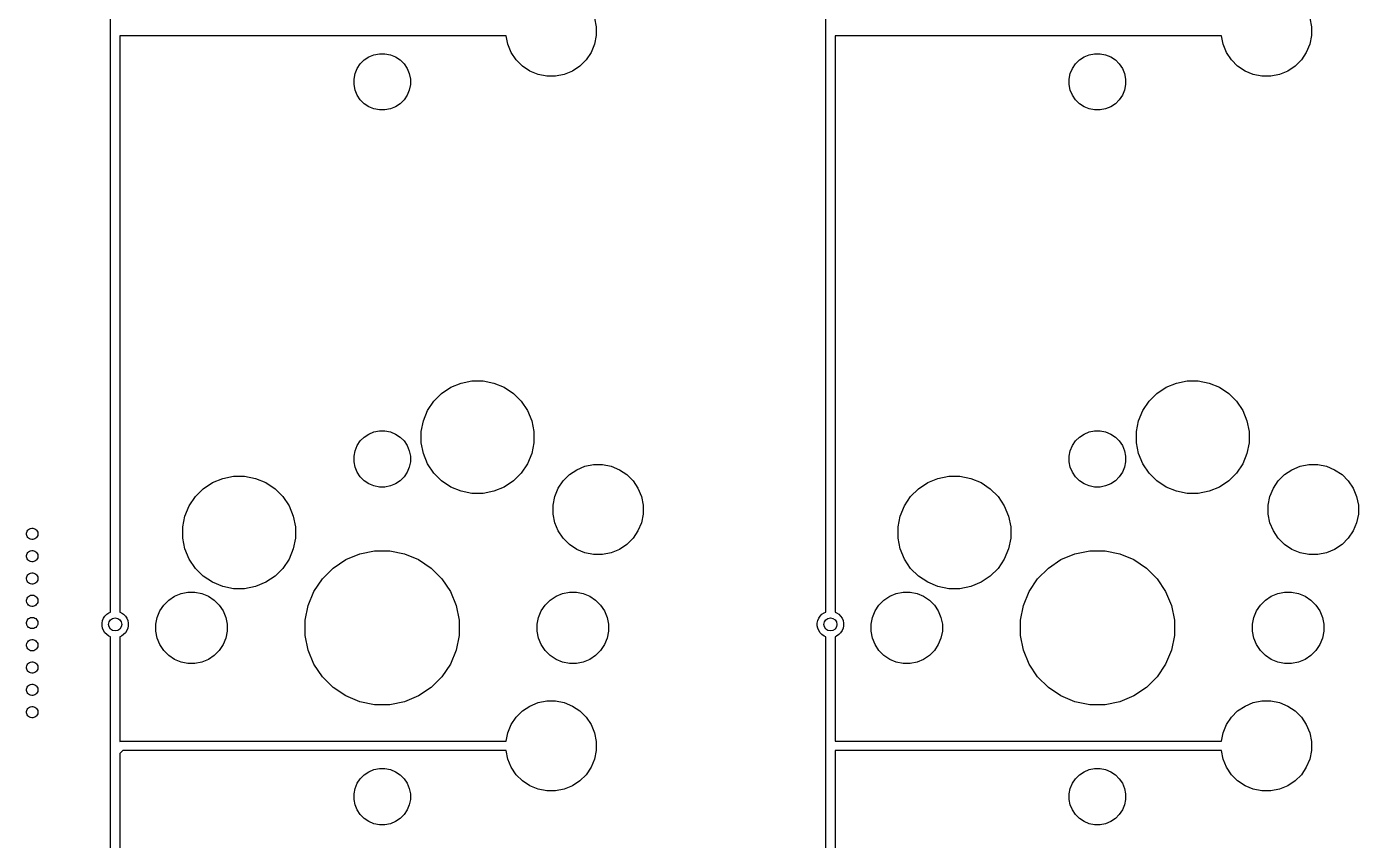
# Model space of a CAD drawing. Extents: x 70 to 347, y -163 to -55.
# Drawn here: x 208.78 to 244.25, y -134.01 to -112.32 of the extents above; entities that cross this region are included whole.
import ezdxf

# ---------------------------------------------------------------- set-up
doc = ezdxf.new("R2010")
doc.units = 0
doc.layers.add('BLACK', color=7, linetype='CONTINUOUS')

msp = doc.modelspace()

# ---------------------------------------------------------------- linework, layer by layer
at = {"layer": 'BLACK', "linetype": 'CONTINUOUS'}
for p, q in [((230.06, -112.465), (230.06, -109.534)), ((211.01, -112.465), (211.01, -109.788)), ((223.9, -112.096), (223.947, -112.328)), ((223.947, -112.328), (223.947, -112.564)), ((242.95, -112.096), (242.997, -112.328)), ((242.997, -112.328), (242.997, -112.564)), ((211.009, -112.471), (211.01, -112.465)), ((211.01, -112.477), (211.009, -112.471)), ((211.01, -127.93), (211.01, -112.477)), ((211.01, -112.477), (211.01, -112.477)), ((211.01, -112.477), (211.01, -112.477)), ((221.548, -112.571), (211.26, -112.571)), ((211.26, -112.571), (211.26, -127.93)), ((221.593, -112.796), (221.548, -112.571)), ((223.947, -112.564), (223.9, -112.796)), ((230.059, -112.471), (230.06, -112.465)), ((230.06, -112.477), (230.059, -112.471)), ((230.06, -112.465), (230.06, -112.465)), ((230.06, -112.465), (230.06, -112.465)), ((230.06, -127.93), (230.06, -112.477)), ((240.598, -112.571), (230.31, -112.571)), ((230.31, -112.571), (230.31, -127.93)), ((240.643, -112.796), (240.598, -112.571)), ((242.997, -112.564), (242.95, -112.796)), ((217.768, -113.214), (217.891, -113.132)), ((217.891, -113.132), (218.028, -113.075)), ((218.028, -113.075), (218.173, -113.046)), ((218.173, -113.046), (218.32, -113.046)), ((218.32, -113.046), (218.465, -113.075)), ((218.465, -113.075), (218.602, -113.132)), ((218.602, -113.132), (218.725, -113.214)), ((221.683, -113.015), (221.593, -112.796)), ((221.814, -113.211), (221.683, -113.015)), ((223.81, -113.015), (223.679, -113.211)), ((223.9, -112.796), (223.81, -113.015)), ((236.818, -113.214), (236.941, -113.132)), ((236.941, -113.132), (237.078, -113.075)), ((237.078, -113.075), (237.223, -113.046)), ((237.223, -113.046), (237.37, -113.046)), ((237.37, -113.046), (237.515, -113.075)), ((237.515, -113.075), (237.652, -113.132)), ((237.652, -113.132), (237.775, -113.214)), ((240.733, -113.015), (240.643, -112.796)), ((240.864, -113.211), (240.733, -113.015)), ((242.86, -113.015), (242.729, -113.211)), ((242.95, -112.796), (242.86, -113.015)), ((217.525, -113.577), (217.582, -113.441)), ((217.582, -113.441), (217.664, -113.318)), ((217.664, -113.318), (217.768, -113.214)), ((218.725, -113.214), (218.829, -113.318)), ((218.829, -113.318), (218.911, -113.441)), ((218.911, -113.441), (218.968, -113.577)), ((221.982, -113.378), (221.814, -113.211)), ((222.178, -113.51), (221.982, -113.378)), ((223.512, -113.378), (223.315, -113.51)), ((223.679, -113.211), (223.512, -113.378)), ((236.575, -113.577), (236.632, -113.441)), ((236.632, -113.441), (236.714, -113.318)), ((236.714, -113.318), (236.818, -113.214)), ((237.775, -113.214), (237.879, -113.318)), ((237.879, -113.318), (237.961, -113.441)), ((237.961, -113.441), (238.018, -113.577)), ((241.032, -113.378), (240.864, -113.211)), ((241.228, -113.51), (241.032, -113.378)), ((242.562, -113.378), (242.365, -113.51)), ((242.729, -113.211), (242.562, -113.378)), ((217.497, -113.722), (217.525, -113.577)), ((217.497, -113.87), (217.497, -113.722)), ((218.968, -113.577), (218.997, -113.722)), ((218.997, -113.722), (218.997, -113.87)), ((222.397, -113.6), (222.178, -113.51)), ((222.628, -113.646), (222.397, -113.6)), ((222.865, -113.646), (222.628, -113.646)), ((223.097, -113.6), (222.865, -113.646)), ((223.315, -113.51), (223.097, -113.6)), ((236.547, -113.722), (236.575, -113.577)), ((236.547, -113.87), (236.547, -113.722)), ((238.018, -113.577), (238.047, -113.722)), ((238.047, -113.722), (238.047, -113.87)), ((241.447, -113.6), (241.228, -113.51)), ((241.678, -113.646), (241.447, -113.6)), ((241.915, -113.646), (241.678, -113.646)), ((242.147, -113.6), (241.915, -113.646)), ((242.365, -113.51), (242.147, -113.6)), ((217.525, -114.015), (217.497, -113.87)), ((217.582, -114.151), (217.525, -114.015)), ((217.664, -114.274), (217.582, -114.151)), ((218.911, -114.151), (218.829, -114.274)), ((218.968, -114.015), (218.911, -114.151)), ((218.997, -113.87), (218.968, -114.015)), ((236.575, -114.015), (236.547, -113.87)), ((236.632, -114.151), (236.575, -114.015)), ((236.714, -114.274), (236.632, -114.151)), ((237.961, -114.151), (237.879, -114.274)), ((238.018, -114.015), (237.961, -114.151)), ((238.047, -113.87), (238.018, -114.015)), ((217.768, -114.379), (217.664, -114.274)), ((217.891, -114.461), (217.768, -114.379)), ((218.028, -114.517), (217.891, -114.461)), ((218.173, -114.546), (218.028, -114.517)), ((218.32, -114.546), (218.173, -114.546)), ((218.465, -114.517), (218.32, -114.546)), ((218.602, -114.461), (218.465, -114.517)), ((218.725, -114.379), (218.602, -114.461)), ((218.829, -114.274), (218.725, -114.379)), ((236.818, -114.379), (236.714, -114.274)), ((236.941, -114.461), (236.818, -114.379)), ((237.078, -114.517), (236.941, -114.461)), ((237.223, -114.546), (237.078, -114.517)), ((237.37, -114.546), (237.223, -114.546)), ((237.515, -114.517), (237.37, -114.546)), ((237.652, -114.461), (237.515, -114.517)), ((237.775, -114.379), (237.652, -114.461)), ((237.879, -114.274), (237.775, -114.379)), ((219.83, -122.101), (220.076, -121.937)), ((220.076, -121.937), (220.349, -121.824)), ((220.349, -121.824), (220.639, -121.766)), ((220.639, -121.766), (220.934, -121.766)), ((220.934, -121.766), (221.224, -121.824)), ((221.224, -121.824), (221.497, -121.937)), ((221.497, -121.937), (221.743, -122.101)), ((238.88, -122.101), (239.126, -121.937)), ((239.126, -121.937), (239.399, -121.824)), ((239.399, -121.824), (239.689, -121.766)), ((239.689, -121.766), (239.984, -121.766)), ((239.984, -121.766), (240.274, -121.824)), ((240.274, -121.824), (240.547, -121.937)), ((240.547, -121.937), (240.793, -122.101)), ((219.457, -122.556), (219.621, -122.31)), ((219.621, -122.31), (219.83, -122.101)), ((221.743, -122.101), (221.952, -122.31)), ((221.952, -122.31), (222.116, -122.556)), ((238.507, -122.556), (238.671, -122.31)), ((238.671, -122.31), (238.88, -122.101)), ((240.793, -122.101), (241.002, -122.31)), ((241.002, -122.31), (241.166, -122.556)), ((219.344, -122.829), (219.457, -122.556)), ((222.116, -122.556), (222.229, -122.829)), ((238.394, -122.829), (238.507, -122.556)), ((241.166, -122.556), (241.279, -122.829)), ((219.287, -123.118), (219.344, -122.829)), ((222.229, -122.829), (222.287, -123.118)), ((238.337, -123.118), (238.394, -122.829)), ((241.279, -122.829), (241.337, -123.118)), ((217.582, -123.491), (217.664, -123.368)), ((217.664, -123.368), (217.768, -123.264)), ((217.768, -123.264), (217.891, -123.182)), ((217.891, -123.182), (218.028, -123.125)), ((218.028, -123.125), (218.173, -123.096)), ((218.173, -123.096), (218.32, -123.096)), ((218.32, -123.096), (218.465, -123.125)), ((218.465, -123.125), (218.602, -123.182)), ((218.602, -123.182), (218.725, -123.264)), ((218.725, -123.264), (218.829, -123.368)), ((218.829, -123.368), (218.911, -123.491)), ((219.287, -123.414), (219.287, -123.118)), ((219.344, -123.704), (219.287, -123.414)), ((222.287, -123.414), (222.229, -123.704)), ((222.287, -123.118), (222.287, -123.414)), ((236.632, -123.491), (236.714, -123.368)), ((236.714, -123.368), (236.818, -123.264)), ((236.818, -123.264), (236.941, -123.182)), ((236.941, -123.182), (237.078, -123.125)), ((237.078, -123.125), (237.223, -123.096)), ((237.223, -123.096), (237.37, -123.096)), ((237.37, -123.096), (237.515, -123.125)), ((237.515, -123.125), (237.652, -123.182)), ((237.652, -123.182), (237.775, -123.264)), ((237.775, -123.264), (237.879, -123.368)), ((237.879, -123.368), (237.961, -123.491)), ((238.337, -123.414), (238.337, -123.118)), ((238.394, -123.704), (238.337, -123.414)), ((241.337, -123.414), (241.279, -123.704)), ((241.337, -123.118), (241.337, -123.414)), ((217.497, -123.772), (217.525, -123.627)), ((217.497, -123.92), (217.497, -123.772)), ((217.525, -123.627), (217.582, -123.491)), ((218.911, -123.491), (218.968, -123.627)), ((218.968, -123.627), (218.997, -123.772)), ((218.997, -123.772), (218.997, -123.92)), ((219.457, -123.977), (219.344, -123.704)), ((222.229, -123.704), (222.116, -123.977)), ((236.547, -123.772), (236.575, -123.627)), ((236.547, -123.92), (236.547, -123.772)), ((236.575, -123.627), (236.632, -123.491)), ((237.961, -123.491), (238.018, -123.627)), ((238.018, -123.627), (238.047, -123.772)), ((238.047, -123.772), (238.047, -123.92)), ((238.507, -123.977), (238.394, -123.704)), ((241.279, -123.704), (241.166, -123.977)), ((217.525, -124.065), (217.497, -123.92)), ((217.582, -124.201), (217.525, -124.065)), ((218.968, -124.065), (218.911, -124.201)), ((218.997, -123.92), (218.968, -124.065)), ((219.621, -124.222), (219.457, -123.977)), ((222.116, -123.977), (221.952, -124.222)), ((223.232, -124.264), (223.428, -124.133)), ((223.428, -124.133), (223.647, -124.042)), ((223.647, -124.042), (223.878, -123.996)), ((223.878, -123.996), (224.115, -123.996)), ((224.115, -123.996), (224.347, -124.042)), ((224.347, -124.042), (224.565, -124.133)), ((224.565, -124.133), (224.762, -124.264)), ((236.575, -124.065), (236.547, -123.92)), ((236.632, -124.201), (236.575, -124.065)), ((238.018, -124.065), (237.961, -124.201)), ((238.047, -123.92), (238.018, -124.065)), ((238.671, -124.222), (238.507, -123.977)), ((241.166, -123.977), (241.002, -124.222)), ((242.282, -124.264), (242.478, -124.133)), ((242.478, -124.133), (242.697, -124.042)), ((242.697, -124.042), (242.928, -123.996)), ((242.928, -123.996), (243.165, -123.996)), ((243.165, -123.996), (243.397, -124.042)), ((243.397, -124.042), (243.615, -124.133)), ((243.615, -124.133), (243.812, -124.264)), ((213.48, -124.641), (213.726, -124.477)), ((213.726, -124.477), (213.999, -124.364)), ((213.999, -124.364), (214.289, -124.306)), ((214.289, -124.306), (214.584, -124.306)), ((214.584, -124.306), (214.874, -124.364)), ((214.874, -124.364), (215.147, -124.477)), ((215.147, -124.477), (215.393, -124.641)), ((217.664, -124.324), (217.582, -124.201)), ((217.768, -124.429), (217.664, -124.324)), ((217.891, -124.511), (217.768, -124.429)), ((218.725, -124.429), (218.602, -124.511)), ((218.829, -124.324), (218.725, -124.429)), ((218.911, -124.201), (218.829, -124.324)), ((219.83, -124.431), (219.621, -124.222)), ((220.076, -124.595), (219.83, -124.431)), ((221.743, -124.431), (221.497, -124.595)), ((221.952, -124.222), (221.743, -124.431)), ((222.933, -124.628), (223.064, -124.431)), ((223.064, -124.431), (223.232, -124.264)), ((224.762, -124.264), (224.929, -124.431)), ((224.929, -124.431), (225.06, -124.628)), ((232.53, -124.641), (232.776, -124.477)), ((232.776, -124.477), (233.049, -124.364)), ((233.049, -124.364), (233.339, -124.306)), ((233.339, -124.306), (233.634, -124.306)), ((233.634, -124.306), (233.924, -124.364)), ((233.924, -124.364), (234.197, -124.477)), ((234.197, -124.477), (234.443, -124.641)), ((236.714, -124.324), (236.632, -124.201)), ((236.818, -124.429), (236.714, -124.324)), ((236.941, -124.511), (236.818, -124.429)), ((237.775, -124.429), (237.652, -124.511)), ((237.879, -124.324), (237.775, -124.429)), ((237.961, -124.201), (237.879, -124.324)), ((238.88, -124.431), (238.671, -124.222)), ((239.126, -124.595), (238.88, -124.431)), ((240.793, -124.431), (240.547, -124.595)), ((241.002, -124.222), (240.793, -124.431)), ((241.983, -124.628), (242.114, -124.431)), ((242.114, -124.431), (242.282, -124.264)), ((243.812, -124.264), (243.979, -124.431)), ((243.979, -124.431), (244.11, -124.628)), ((213.107, -125.096), (213.271, -124.85)), ((213.271, -124.85), (213.48, -124.641)), ((215.393, -124.641), (215.602, -124.85)), ((215.602, -124.85), (215.766, -125.096)), ((218.028, -124.567), (217.891, -124.511)), ((218.173, -124.596), (218.028, -124.567)), ((218.32, -124.596), (218.173, -124.596)), ((218.465, -124.567), (218.32, -124.596)), ((218.602, -124.511), (218.465, -124.567)), ((220.349, -124.709), (220.076, -124.595)), ((220.639, -124.766), (220.349, -124.709)), ((220.934, -124.766), (220.639, -124.766)), ((221.224, -124.709), (220.934, -124.766)), ((221.497, -124.595), (221.224, -124.709)), ((222.797, -125.078), (222.843, -124.846)), ((222.843, -124.846), (222.933, -124.628)), ((225.06, -124.628), (225.15, -124.846)), ((225.15, -124.846), (225.197, -125.078)), ((232.157, -125.096), (232.321, -124.85)), ((232.321, -124.85), (232.53, -124.641)), ((234.443, -124.641), (234.652, -124.85)), ((234.652, -124.85), (234.816, -125.096)), ((237.078, -124.567), (236.941, -124.511)), ((237.223, -124.596), (237.078, -124.567)), ((237.37, -124.596), (237.223, -124.596)), ((237.515, -124.567), (237.37, -124.596)), ((237.652, -124.511), (237.515, -124.567)), ((239.399, -124.709), (239.126, -124.595)), ((239.689, -124.766), (239.399, -124.709)), ((239.984, -124.766), (239.689, -124.766)), ((240.274, -124.709), (239.984, -124.766)), ((240.547, -124.595), (240.274, -124.709)), ((241.847, -125.078), (241.893, -124.846)), ((241.893, -124.846), (241.983, -124.628)), ((244.11, -124.628), (244.2, -124.846)), ((244.2, -124.846), (244.247, -125.078)), ((212.994, -125.369), (213.107, -125.096)), ((215.766, -125.096), (215.879, -125.369)), ((222.797, -125.314), (222.797, -125.078)), ((225.197, -125.078), (225.197, -125.314)), ((232.044, -125.369), (232.157, -125.096)), ((234.816, -125.096), (234.929, -125.369)), ((241.847, -125.314), (241.847, -125.078)), ((244.247, -125.078), (244.247, -125.314)), ((212.937, -125.658), (212.994, -125.369)), ((215.879, -125.369), (215.937, -125.658)), ((222.843, -125.546), (222.797, -125.314)), ((222.933, -125.765), (222.843, -125.546)), ((225.15, -125.546), (225.06, -125.765)), ((225.197, -125.314), (225.15, -125.546)), ((231.987, -125.658), (232.044, -125.369)), ((234.929, -125.369), (234.987, -125.658)), ((241.893, -125.546), (241.847, -125.314)), ((241.983, -125.765), (241.893, -125.546)), ((244.2, -125.546), (244.11, -125.765)), ((244.247, -125.314), (244.2, -125.546)), ((208.777, -125.829), (208.783, -125.8)), ((208.777, -125.859), (208.777, -125.829)), ((208.783, -125.888), (208.777, -125.859)), ((208.783, -125.8), (208.794, -125.773)), ((208.794, -125.915), (208.783, -125.888)), ((208.794, -125.773), (208.81, -125.749)), ((208.81, -125.94), (208.794, -125.915)), ((208.81, -125.749), (208.831, -125.728)), ((208.831, -125.728), (208.856, -125.711)), ((208.856, -125.711), (208.883, -125.7)), ((208.883, -125.7), (208.912, -125.694)), ((208.912, -125.694), (208.942, -125.694)), ((208.942, -125.694), (208.971, -125.7)), ((208.971, -125.7), (208.998, -125.711)), ((208.998, -125.711), (209.023, -125.728)), ((209.023, -125.728), (209.044, -125.749)), ((209.044, -125.749), (209.06, -125.773)), ((209.06, -125.915), (209.044, -125.94)), ((209.06, -125.773), (209.071, -125.8)), ((209.071, -125.888), (209.06, -125.915)), ((209.071, -125.8), (209.077, -125.829)), ((209.077, -125.859), (209.071, -125.888)), ((209.077, -125.829), (209.077, -125.859)), ((212.937, -125.954), (212.937, -125.658)), ((215.937, -125.658), (215.937, -125.954)), ((223.064, -125.961), (222.933, -125.765)), ((225.06, -125.765), (224.929, -125.961)), ((231.987, -125.954), (231.987, -125.658)), ((234.987, -125.658), (234.987, -125.954)), ((242.114, -125.961), (241.983, -125.765)), ((244.11, -125.765), (243.979, -125.961)), ((208.831, -125.961), (208.81, -125.94)), ((208.856, -125.977), (208.831, -125.961)), ((208.883, -125.988), (208.856, -125.977)), ((208.912, -125.994), (208.883, -125.988)), ((208.942, -125.994), (208.912, -125.994)), ((208.971, -125.988), (208.942, -125.994)), ((208.998, -125.977), (208.971, -125.988)), ((209.023, -125.961), (208.998, -125.977)), ((209.044, -125.94), (209.023, -125.961)), ((212.994, -126.244), (212.937, -125.954)), ((213.107, -126.517), (212.994, -126.244)), ((215.879, -126.244), (215.766, -126.517)), ((215.937, -125.954), (215.879, -126.244)), ((223.232, -126.128), (223.064, -125.961)), ((223.428, -126.26), (223.232, -126.128)), ((223.647, -126.35), (223.428, -126.26)), ((224.565, -126.26), (224.347, -126.35)), ((224.762, -126.128), (224.565, -126.26)), ((224.929, -125.961), (224.762, -126.128)), ((232.044, -126.244), (231.987, -125.954)), ((232.157, -126.517), (232.044, -126.244)), ((234.929, -126.244), (234.816, -126.517)), ((234.987, -125.954), (234.929, -126.244)), ((242.282, -126.128), (242.114, -125.961)), ((242.478, -126.26), (242.282, -126.128)), ((242.697, -126.35), (242.478, -126.26)), ((243.615, -126.26), (243.397, -126.35)), ((243.812, -126.128), (243.615, -126.26)), ((243.979, -125.961), (243.812, -126.128)), ((208.777, -126.423), (208.783, -126.394)), ((208.777, -126.453), (208.777, -126.423)), ((208.783, -126.482), (208.777, -126.453)), ((208.783, -126.394), (208.794, -126.367)), ((208.794, -126.509), (208.783, -126.482)), ((208.794, -126.367), (208.81, -126.342)), ((208.81, -126.534), (208.794, -126.509)), ((208.81, -126.342), (208.831, -126.321)), ((208.831, -126.554), (208.81, -126.534)), ((208.831, -126.321), (208.856, -126.305)), ((208.856, -126.571), (208.831, -126.554)), ((208.856, -126.305), (208.883, -126.294)), ((208.883, -126.582), (208.856, -126.571)), ((208.883, -126.294), (208.912, -126.288)), ((208.912, -126.588), (208.883, -126.582)), ((208.912, -126.288), (208.942, -126.288)), ((208.942, -126.588), (208.912, -126.588)), ((208.942, -126.288), (208.971, -126.294)), ((208.971, -126.582), (208.942, -126.588)), ((208.971, -126.294), (208.998, -126.305)), ((208.998, -126.571), (208.971, -126.582)), ((208.998, -126.305), (209.023, -126.321)), ((209.023, -126.554), (208.998, -126.571)), ((209.023, -126.321), (209.044, -126.342)), ((209.044, -126.534), (209.023, -126.554)), ((209.044, -126.342), (209.06, -126.367)), ((209.06, -126.509), (209.044, -126.534)), ((209.06, -126.367), (209.071, -126.394)), ((209.071, -126.482), (209.06, -126.509)), ((209.071, -126.394), (209.077, -126.423)), ((209.077, -126.453), (209.071, -126.482)), ((209.077, -126.423), (209.077, -126.453)), ((213.271, -126.762), (213.107, -126.517)), ((215.766, -126.517), (215.602, -126.762)), ((216.94, -126.754), (217.276, -126.53)), ((217.276, -126.53), (217.649, -126.375)), ((217.649, -126.375), (218.045, -126.296)), ((218.045, -126.296), (218.449, -126.296)), ((218.449, -126.296), (218.845, -126.375)), ((218.845, -126.375), (219.218, -126.53)), ((219.218, -126.53), (219.553, -126.754)), ((223.878, -126.396), (223.647, -126.35)), ((224.115, -126.396), (223.878, -126.396)), ((224.347, -126.35), (224.115, -126.396)), ((232.321, -126.762), (232.157, -126.517)), ((234.816, -126.517), (234.652, -126.762)), ((235.99, -126.754), (236.326, -126.53)), ((236.326, -126.53), (236.699, -126.375)), ((236.699, -126.375), (237.095, -126.296)), ((237.095, -126.296), (237.499, -126.296)), ((237.499, -126.296), (237.895, -126.375)), ((237.895, -126.375), (238.268, -126.53)), ((238.268, -126.53), (238.603, -126.754)), ((242.928, -126.396), (242.697, -126.35)), ((243.165, -126.396), (242.928, -126.396)), ((243.397, -126.35), (243.165, -126.396)), ((208.783, -126.988), (208.794, -126.961)), ((208.794, -126.961), (208.81, -126.936)), ((208.81, -126.936), (208.831, -126.915)), ((208.831, -126.915), (208.856, -126.899)), ((208.856, -126.899), (208.883, -126.887)), ((208.883, -126.887), (208.912, -126.882)), ((208.912, -126.882), (208.942, -126.882)), ((208.942, -126.882), (208.971, -126.887)), ((208.971, -126.887), (208.998, -126.899)), ((208.998, -126.899), (209.023, -126.915)), ((209.023, -126.915), (209.044, -126.936)), ((209.044, -126.936), (209.06, -126.961)), ((209.06, -126.961), (209.071, -126.988)), ((213.48, -126.971), (213.271, -126.762)), ((213.726, -127.135), (213.48, -126.971)), ((215.393, -126.971), (215.147, -127.135)), ((215.602, -126.762), (215.393, -126.971)), ((216.654, -127.039), (216.94, -126.754)), ((219.553, -126.754), (219.839, -127.039)), ((232.53, -126.971), (232.321, -126.762)), ((232.776, -127.135), (232.53, -126.971)), ((234.443, -126.971), (234.197, -127.135)), ((234.652, -126.762), (234.443, -126.971)), ((235.704, -127.039), (235.99, -126.754)), ((238.603, -126.754), (238.889, -127.039)), ((208.777, -127.017), (208.783, -126.988)), ((208.777, -127.046), (208.777, -127.017)), ((208.783, -127.075), (208.777, -127.046)), ((208.794, -127.103), (208.783, -127.075)), ((208.81, -127.127), (208.794, -127.103)), ((208.831, -127.148), (208.81, -127.127)), ((208.856, -127.165), (208.831, -127.148)), ((208.883, -127.176), (208.856, -127.165)), ((208.912, -127.182), (208.883, -127.176)), ((208.942, -127.182), (208.912, -127.182)), ((208.971, -127.176), (208.942, -127.182)), ((208.998, -127.165), (208.971, -127.176)), ((209.023, -127.148), (208.998, -127.165)), ((209.044, -127.127), (209.023, -127.148)), ((209.06, -127.103), (209.044, -127.127)), ((209.071, -127.075), (209.06, -127.103)), ((209.071, -126.988), (209.077, -127.017)), ((209.077, -127.046), (209.071, -127.075)), ((209.077, -127.017), (209.077, -127.046)), ((213.999, -127.249), (213.726, -127.135)), ((214.289, -127.306), (213.999, -127.249)), ((214.584, -127.306), (214.289, -127.306)), ((214.874, -127.249), (214.584, -127.306)), ((215.147, -127.135), (214.874, -127.249)), ((216.43, -127.375), (216.654, -127.039)), ((219.839, -127.039), (220.063, -127.375)), ((233.049, -127.249), (232.776, -127.135)), ((233.339, -127.306), (233.049, -127.249)), ((233.634, -127.306), (233.339, -127.306)), ((233.924, -127.249), (233.634, -127.306)), ((234.197, -127.135), (233.924, -127.249)), ((235.48, -127.375), (235.704, -127.039)), ((238.889, -127.039), (239.113, -127.375)), ((208.777, -127.611), (208.783, -127.582)), ((208.777, -127.64), (208.777, -127.611)), ((208.783, -127.669), (208.777, -127.64)), ((208.783, -127.582), (208.794, -127.554)), ((208.794, -127.697), (208.783, -127.669)), ((208.794, -127.554), (208.81, -127.53)), ((208.81, -127.53), (208.831, -127.509)), ((208.831, -127.509), (208.856, -127.493)), ((208.856, -127.493), (208.883, -127.481)), ((208.883, -127.481), (208.912, -127.475)), ((208.912, -127.475), (208.942, -127.475)), ((208.942, -127.475), (208.971, -127.481)), ((208.971, -127.481), (208.998, -127.493)), ((208.998, -127.493), (209.023, -127.509)), ((209.023, -127.509), (209.044, -127.53)), ((209.044, -127.53), (209.06, -127.554)), ((209.06, -127.554), (209.071, -127.582)), ((209.071, -127.669), (209.06, -127.697)), ((209.071, -127.582), (209.077, -127.611)), ((209.077, -127.64), (209.071, -127.669)), ((209.077, -127.611), (209.077, -127.64)), ((212.429, -127.741), (212.561, -127.608)), ((212.561, -127.608), (212.717, -127.504)), ((212.717, -127.504), (212.889, -127.433)), ((212.889, -127.433), (213.073, -127.396)), ((213.073, -127.396), (213.26, -127.396)), ((213.26, -127.396), (213.444, -127.433)), ((213.444, -127.433), (213.617, -127.504)), ((213.617, -127.504), (213.772, -127.608)), ((213.772, -127.608), (213.905, -127.741)), ((216.275, -127.748), (216.43, -127.375)), ((220.063, -127.375), (220.218, -127.748)), ((222.589, -127.741), (222.721, -127.608)), ((222.721, -127.608), (222.877, -127.504)), ((222.877, -127.504), (223.049, -127.433)), ((223.049, -127.433), (223.233, -127.396)), ((223.233, -127.396), (223.42, -127.396)), ((223.42, -127.396), (223.604, -127.433)), ((223.604, -127.433), (223.777, -127.504)), ((223.777, -127.504), (223.932, -127.608)), ((223.932, -127.608), (224.065, -127.741)), ((231.479, -127.741), (231.611, -127.608)), ((231.611, -127.608), (231.767, -127.504)), ((231.767, -127.504), (231.939, -127.433)), ((231.939, -127.433), (232.123, -127.396)), ((232.123, -127.396), (232.31, -127.396)), ((232.31, -127.396), (232.494, -127.433)), ((232.494, -127.433), (232.667, -127.504)), ((232.667, -127.504), (232.822, -127.608)), ((232.822, -127.608), (232.955, -127.741)), ((235.325, -127.748), (235.48, -127.375)), ((239.113, -127.375), (239.268, -127.748)), ((241.639, -127.741), (241.771, -127.608)), ((241.771, -127.608), (241.927, -127.504)), ((241.927, -127.504), (242.099, -127.433)), ((242.099, -127.433), (242.283, -127.396)), ((242.283, -127.396), (242.47, -127.396)), ((242.47, -127.396), (242.654, -127.433)), ((242.654, -127.433), (242.827, -127.504)), ((242.827, -127.504), (242.982, -127.608)), ((242.982, -127.608), (243.115, -127.741)), ((208.81, -127.721), (208.794, -127.697)), ((208.831, -127.742), (208.81, -127.721)), ((208.856, -127.758), (208.831, -127.742)), ((208.883, -127.77), (208.856, -127.758)), ((208.912, -127.775), (208.883, -127.77)), ((208.942, -127.775), (208.912, -127.775)), ((208.971, -127.77), (208.942, -127.775)), ((208.998, -127.758), (208.971, -127.77)), ((209.023, -127.742), (208.998, -127.758)), ((209.044, -127.721), (209.023, -127.742)), ((209.06, -127.697), (209.044, -127.721)), ((210.824, -128.092), (210.863, -128.034)), ((210.863, -128.034), (210.911, -127.985)), ((210.911, -127.985), (210.969, -127.947)), ((210.969, -127.947), (211.01, -127.93)), ((211.26, -127.93), (211.3, -127.947)), ((211.3, -127.947), (211.358, -127.985)), ((211.358, -127.985), (211.406, -128.034)), ((211.406, -128.034), (211.445, -128.092)), ((212.253, -128.069), (212.325, -127.896)), ((212.325, -127.896), (212.429, -127.741)), ((213.905, -127.741), (214.008, -127.896)), ((214.008, -127.896), (214.08, -128.069)), ((216.197, -128.144), (216.275, -127.748)), ((220.218, -127.748), (220.297, -128.144)), ((222.413, -128.069), (222.485, -127.896)), ((222.485, -127.896), (222.589, -127.741)), ((224.065, -127.741), (224.168, -127.896)), ((224.168, -127.896), (224.24, -128.069)), ((229.874, -128.092), (229.913, -128.034)), ((229.913, -128.034), (229.961, -127.985)), ((229.961, -127.985), (230.019, -127.947)), ((230.019, -127.947), (230.06, -127.93)), ((230.31, -127.93), (230.35, -127.947)), ((230.35, -127.947), (230.408, -127.985)), ((230.408, -127.985), (230.456, -128.034)), ((230.456, -128.034), (230.495, -128.092)), ((231.303, -128.069), (231.375, -127.896)), ((231.375, -127.896), (231.479, -127.741)), ((232.955, -127.741), (233.058, -127.896)), ((233.058, -127.896), (233.13, -128.069)), ((235.247, -128.144), (235.325, -127.748)), ((239.268, -127.748), (239.347, -128.144)), ((241.463, -128.069), (241.535, -127.896)), ((241.535, -127.896), (241.639, -127.741)), ((243.115, -127.741), (243.218, -127.896)), ((243.218, -127.896), (243.29, -128.069)), ((208.777, -128.204), (208.783, -128.175)), ((208.777, -128.234), (208.777, -128.204)), ((208.783, -128.263), (208.777, -128.234)), ((208.783, -128.175), (208.794, -128.148)), ((208.794, -128.29), (208.783, -128.263)), ((208.794, -128.148), (208.81, -128.124)), ((208.81, -128.315), (208.794, -128.29)), ((208.81, -128.124), (208.831, -128.103)), ((208.831, -128.336), (208.81, -128.315)), ((208.831, -128.103), (208.856, -128.086)), ((208.856, -128.352), (208.831, -128.336)), ((208.856, -128.086), (208.883, -128.075)), ((208.883, -128.363), (208.856, -128.352)), ((208.883, -128.075), (208.912, -128.069)), ((208.912, -128.369), (208.883, -128.363)), ((208.912, -128.069), (208.942, -128.069)), ((208.942, -128.369), (208.912, -128.369)), ((208.942, -128.069), (208.971, -128.075)), ((208.971, -128.363), (208.942, -128.369)), ((208.971, -128.075), (208.998, -128.086)), ((208.998, -128.352), (208.971, -128.363)), ((208.998, -128.086), (209.023, -128.103)), ((209.023, -128.336), (208.998, -128.352)), ((209.023, -128.103), (209.044, -128.124)), ((209.044, -128.315), (209.023, -128.336)), ((209.044, -128.124), (209.06, -128.148)), ((209.06, -128.29), (209.044, -128.315)), ((209.06, -128.148), (209.071, -128.175)), ((209.071, -128.263), (209.06, -128.29)), ((209.071, -128.175), (209.077, -128.204)), ((209.077, -128.234), (209.071, -128.263)), ((209.077, -128.204), (209.077, -128.234)), ((210.785, -128.223), (210.798, -128.155)), ((210.785, -128.292), (210.785, -128.223)), ((210.798, -128.359), (210.785, -128.292)), ((210.798, -128.155), (210.824, -128.092)), ((210.824, -128.423), (210.798, -128.359)), ((211.445, -128.092), (211.471, -128.155)), ((211.471, -128.359), (211.445, -128.423)), ((211.471, -128.155), (211.485, -128.223)), ((211.485, -128.292), (211.471, -128.359)), ((211.485, -128.223), (211.485, -128.292)), ((212.217, -128.253), (212.253, -128.069)), ((212.217, -128.44), (212.217, -128.253)), ((214.08, -128.069), (214.117, -128.253)), ((214.117, -128.253), (214.117, -128.44)), ((216.197, -128.548), (216.197, -128.144)), ((220.297, -128.144), (220.297, -128.548)), ((222.377, -128.253), (222.413, -128.069)), ((222.377, -128.44), (222.377, -128.253)), ((224.24, -128.069), (224.277, -128.253)), ((224.277, -128.253), (224.277, -128.44)), ((229.835, -128.223), (229.848, -128.155)), ((229.835, -128.292), (229.835, -128.223)), ((229.848, -128.359), (229.835, -128.292)), ((229.848, -128.155), (229.874, -128.092)), ((229.874, -128.423), (229.848, -128.359)), ((230.495, -128.092), (230.521, -128.155)), ((230.521, -128.359), (230.495, -128.423)), ((230.521, -128.155), (230.535, -128.223)), ((230.535, -128.292), (230.521, -128.359)), ((230.535, -128.223), (230.535, -128.292)), ((231.267, -128.253), (231.303, -128.069)), ((231.267, -128.44), (231.267, -128.253)), ((233.13, -128.069), (233.167, -128.253)), ((233.167, -128.253), (233.167, -128.44)), ((235.247, -128.548), (235.247, -128.144)), ((239.347, -128.144), (239.347, -128.548)), ((241.427, -128.253), (241.463, -128.069)), ((241.427, -128.44), (241.427, -128.253)), ((243.29, -128.069), (243.327, -128.253)), ((243.327, -128.253), (243.327, -128.44)), ((208.783, -128.769), (208.794, -128.742)), ((208.794, -128.742), (208.81, -128.717)), ((208.81, -128.717), (208.831, -128.696)), ((208.831, -128.696), (208.856, -128.68)), ((208.856, -128.68), (208.883, -128.669)), ((208.883, -128.669), (208.912, -128.663)), ((208.912, -128.663), (208.942, -128.663)), ((208.942, -128.663), (208.971, -128.669)), ((208.971, -128.669), (208.998, -128.68)), ((208.998, -128.68), (209.023, -128.696)), ((209.023, -128.696), (209.044, -128.717)), ((209.044, -128.717), (209.06, -128.742)), ((209.06, -128.742), (209.071, -128.769)), ((210.863, -128.48), (210.824, -128.423)), ((210.911, -128.529), (210.863, -128.48)), ((210.969, -128.567), (210.911, -128.529)), ((211.01, -128.584), (210.969, -128.567)), ((211.01, -131.642), (211.01, -128.584)), ((211.3, -128.567), (211.26, -128.584)), ((211.26, -128.584), (211.26, -131.374)), ((211.358, -128.529), (211.3, -128.567)), ((211.406, -128.48), (211.358, -128.529)), ((211.445, -128.423), (211.406, -128.48)), ((212.253, -128.623), (212.217, -128.44)), ((212.325, -128.796), (212.253, -128.623)), ((214.08, -128.623), (214.008, -128.796)), ((214.117, -128.44), (214.08, -128.623)), ((216.275, -128.944), (216.197, -128.548)), ((220.297, -128.548), (220.218, -128.944)), ((222.413, -128.623), (222.377, -128.44)), ((222.485, -128.796), (222.413, -128.623)), ((224.24, -128.623), (224.168, -128.796)), ((224.277, -128.44), (224.24, -128.623)), ((229.913, -128.48), (229.874, -128.423)), ((229.961, -128.529), (229.913, -128.48)), ((230.019, -128.567), (229.961, -128.529)), ((230.06, -128.584), (230.019, -128.567)), ((230.06, -131.515), (230.06, -128.584)), ((230.35, -128.567), (230.31, -128.584)), ((230.31, -128.584), (230.31, -131.371)), ((230.408, -128.529), (230.35, -128.567)), ((230.456, -128.48), (230.408, -128.529)), ((230.495, -128.423), (230.456, -128.48)), ((231.303, -128.623), (231.267, -128.44)), ((231.375, -128.796), (231.303, -128.623)), ((233.13, -128.623), (233.058, -128.796)), ((233.167, -128.44), (233.13, -128.623)), ((235.325, -128.944), (235.247, -128.548)), ((239.347, -128.548), (239.268, -128.944)), ((241.463, -128.623), (241.427, -128.44)), ((241.535, -128.796), (241.463, -128.623)), ((243.29, -128.623), (243.218, -128.796)), ((243.327, -128.44), (243.29, -128.623)), ((208.777, -128.798), (208.783, -128.769)), ((208.777, -128.828), (208.777, -128.798)), ((208.783, -128.857), (208.777, -128.828)), ((208.794, -128.884), (208.783, -128.857)), ((208.81, -128.909), (208.794, -128.884)), ((208.831, -128.929), (208.81, -128.909)), ((208.856, -128.946), (208.831, -128.929)), ((208.883, -128.957), (208.856, -128.946)), ((208.912, -128.963), (208.883, -128.957)), ((208.942, -128.963), (208.912, -128.963)), ((208.971, -128.957), (208.942, -128.963)), ((208.998, -128.946), (208.971, -128.957)), ((209.023, -128.929), (208.998, -128.946)), ((209.044, -128.909), (209.023, -128.929)), ((209.06, -128.884), (209.044, -128.909)), ((209.071, -128.857), (209.06, -128.884)), ((209.071, -128.769), (209.077, -128.798)), ((209.077, -128.828), (209.071, -128.857)), ((209.077, -128.798), (209.077, -128.828)), ((212.429, -128.952), (212.325, -128.796)), ((212.561, -129.084), (212.429, -128.952)), ((212.717, -129.188), (212.561, -129.084)), ((213.772, -129.084), (213.617, -129.188)), ((213.905, -128.952), (213.772, -129.084)), ((214.008, -128.796), (213.905, -128.952)), ((216.43, -129.317), (216.275, -128.944)), ((220.218, -128.944), (220.063, -129.317)), ((222.589, -128.952), (222.485, -128.796)), ((222.721, -129.084), (222.589, -128.952)), ((222.877, -129.188), (222.721, -129.084)), ((223.932, -129.084), (223.777, -129.188)), ((224.065, -128.952), (223.932, -129.084)), ((224.168, -128.796), (224.065, -128.952)), ((231.479, -128.952), (231.375, -128.796)), ((231.611, -129.084), (231.479, -128.952)), ((231.767, -129.188), (231.611, -129.084)), ((232.822, -129.084), (232.667, -129.188)), ((232.955, -128.952), (232.822, -129.084)), ((233.058, -128.796), (232.955, -128.952)), ((235.48, -129.317), (235.325, -128.944)), ((239.268, -128.944), (239.113, -129.317)), ((241.639, -128.952), (241.535, -128.796)), ((241.771, -129.084), (241.639, -128.952)), ((241.927, -129.188), (241.771, -129.084)), ((242.982, -129.084), (242.827, -129.188)), ((243.115, -128.952), (242.982, -129.084)), ((243.218, -128.796), (243.115, -128.952)), ((208.777, -129.392), (208.783, -129.363)), ((208.777, -129.421), (208.777, -129.392)), ((208.783, -129.45), (208.777, -129.421)), ((208.783, -129.363), (208.794, -129.336)), ((208.794, -129.478), (208.783, -129.45)), ((208.794, -129.336), (208.81, -129.311)), ((208.81, -129.311), (208.831, -129.29)), ((208.831, -129.29), (208.856, -129.274)), ((208.856, -129.274), (208.883, -129.262)), ((208.883, -129.262), (208.912, -129.257)), ((208.912, -129.257), (208.942, -129.257)), ((208.942, -129.257), (208.971, -129.262)), ((208.971, -129.262), (208.998, -129.274)), ((208.998, -129.274), (209.023, -129.29)), ((209.023, -129.29), (209.044, -129.311)), ((209.044, -129.311), (209.06, -129.336)), ((209.06, -129.336), (209.071, -129.363)), ((209.071, -129.45), (209.06, -129.478)), ((209.071, -129.363), (209.077, -129.392)), ((209.077, -129.421), (209.071, -129.45)), ((209.077, -129.392), (209.077, -129.421)), ((212.889, -129.26), (212.717, -129.188)), ((213.073, -129.296), (212.889, -129.26)), ((213.26, -129.296), (213.073, -129.296)), ((213.444, -129.26), (213.26, -129.296)), ((213.617, -129.188), (213.444, -129.26)), ((216.654, -129.653), (216.43, -129.317)), ((220.063, -129.317), (219.839, -129.653)), ((223.049, -129.26), (222.877, -129.188)), ((223.233, -129.296), (223.049, -129.26)), ((223.42, -129.296), (223.233, -129.296)), ((223.604, -129.26), (223.42, -129.296)), ((223.777, -129.188), (223.604, -129.26)), ((231.939, -129.26), (231.767, -129.188)), ((232.123, -129.296), (231.939, -129.26)), ((232.31, -129.296), (232.123, -129.296)), ((232.494, -129.26), (232.31, -129.296)), ((232.667, -129.188), (232.494, -129.26)), ((235.704, -129.653), (235.48, -129.317)), ((239.113, -129.317), (238.889, -129.653)), ((242.099, -129.26), (241.927, -129.188)), ((242.283, -129.296), (242.099, -129.26)), ((242.47, -129.296), (242.283, -129.296)), ((242.654, -129.26), (242.47, -129.296)), ((242.827, -129.188), (242.654, -129.26)), ((208.81, -129.502), (208.794, -129.478)), ((208.831, -129.523), (208.81, -129.502)), ((208.856, -129.54), (208.831, -129.523)), ((208.883, -129.551), (208.856, -129.54)), ((208.912, -129.557), (208.883, -129.551)), ((208.942, -129.557), (208.912, -129.557)), ((208.971, -129.551), (208.942, -129.557)), ((208.998, -129.54), (208.971, -129.551)), ((209.023, -129.523), (208.998, -129.54)), ((209.044, -129.502), (209.023, -129.523)), ((209.06, -129.478), (209.044, -129.502)), ((216.94, -129.939), (216.654, -129.653)), ((219.839, -129.653), (219.553, -129.939)), ((235.99, -129.939), (235.704, -129.653)), ((238.889, -129.653), (238.603, -129.939)), ((208.777, -129.986), (208.783, -129.957)), ((208.777, -130.015), (208.777, -129.986)), ((208.783, -130.044), (208.777, -130.015)), ((208.783, -129.957), (208.794, -129.929)), ((208.794, -130.072), (208.783, -130.044)), ((208.794, -129.929), (208.81, -129.905)), ((208.81, -130.096), (208.794, -130.072)), ((208.81, -129.905), (208.831, -129.884)), ((208.831, -130.117), (208.81, -130.096)), ((208.831, -129.884), (208.856, -129.868)), ((208.856, -130.133), (208.831, -130.117)), ((208.856, -129.868), (208.883, -129.856)), ((208.883, -130.145), (208.856, -130.133)), ((208.883, -129.856), (208.912, -129.85)), ((208.912, -130.15), (208.883, -130.145)), ((208.912, -129.85), (208.942, -129.85)), ((208.942, -130.15), (208.912, -130.15)), ((208.942, -129.85), (208.971, -129.856)), ((208.971, -130.145), (208.942, -130.15)), ((208.971, -129.856), (208.998, -129.868)), ((208.998, -130.133), (208.971, -130.145)), ((208.998, -129.868), (209.023, -129.884)), ((209.023, -130.117), (208.998, -130.133)), ((209.023, -129.884), (209.044, -129.905)), ((209.044, -130.096), (209.023, -130.117)), ((209.044, -129.905), (209.06, -129.929)), ((209.06, -130.072), (209.044, -130.096)), ((209.06, -129.929), (209.071, -129.957)), ((209.071, -130.044), (209.06, -130.072)), ((209.071, -129.957), (209.077, -129.986)), ((209.077, -130.015), (209.071, -130.044)), ((209.077, -129.986), (209.077, -130.015)), ((217.276, -130.163), (216.94, -129.939)), ((217.649, -130.317), (217.276, -130.163)), ((219.218, -130.163), (218.845, -130.317)), ((219.553, -129.939), (219.218, -130.163)), ((236.326, -130.163), (235.99, -129.939)), ((236.699, -130.317), (236.326, -130.163)), ((238.268, -130.163), (237.895, -130.317)), ((238.603, -129.939), (238.268, -130.163)), ((208.783, -130.55), (208.794, -130.523)), ((208.794, -130.523), (208.81, -130.499)), ((208.81, -130.499), (208.831, -130.478)), ((208.831, -130.478), (208.856, -130.461)), ((208.856, -130.461), (208.883, -130.45)), ((208.883, -130.45), (208.912, -130.444)), ((208.912, -130.444), (208.942, -130.444)), ((208.942, -130.444), (208.971, -130.45)), ((208.971, -130.45), (208.998, -130.461)), ((208.998, -130.461), (209.023, -130.478)), ((209.023, -130.478), (209.044, -130.499)), ((209.044, -130.499), (209.06, -130.523)), ((209.06, -130.523), (209.071, -130.55)), ((218.045, -130.396), (217.649, -130.317)), ((218.449, -130.396), (218.045, -130.396)), ((218.845, -130.317), (218.449, -130.396)), ((221.982, -130.564), (222.178, -130.433)), ((222.178, -130.433), (222.397, -130.342)), ((222.397, -130.342), (222.628, -130.296)), ((222.628, -130.296), (222.865, -130.296)), ((222.865, -130.296), (223.097, -130.342)), ((223.097, -130.342), (223.315, -130.433)), ((223.315, -130.433), (223.512, -130.564)), ((237.095, -130.396), (236.699, -130.317)), ((237.499, -130.396), (237.095, -130.396)), ((237.895, -130.317), (237.499, -130.396)), ((241.032, -130.564), (241.228, -130.433)), ((241.228, -130.433), (241.447, -130.342)), ((241.447, -130.342), (241.678, -130.296)), ((241.678, -130.296), (241.915, -130.296)), ((241.915, -130.296), (242.147, -130.342)), ((242.147, -130.342), (242.365, -130.433)), ((242.365, -130.433), (242.562, -130.564)), ((208.777, -130.579), (208.783, -130.55)), ((208.777, -130.609), (208.777, -130.579)), ((208.783, -130.638), (208.777, -130.609)), ((208.794, -130.665), (208.783, -130.638)), ((208.81, -130.69), (208.794, -130.665)), ((208.831, -130.711), (208.81, -130.69)), ((208.856, -130.727), (208.831, -130.711)), ((208.883, -130.738), (208.856, -130.727)), ((208.912, -130.744), (208.883, -130.738)), ((208.942, -130.744), (208.912, -130.744)), ((208.971, -130.738), (208.942, -130.744)), ((208.998, -130.727), (208.971, -130.738)), ((209.023, -130.711), (208.998, -130.727)), ((209.044, -130.69), (209.023, -130.711)), ((209.06, -130.665), (209.044, -130.69)), ((209.071, -130.638), (209.06, -130.665)), ((209.071, -130.55), (209.077, -130.579)), ((209.077, -130.609), (209.071, -130.638)), ((209.077, -130.579), (209.077, -130.609)), ((221.683, -130.928), (221.814, -130.731)), ((221.814, -130.731), (221.982, -130.564)), ((223.512, -130.564), (223.679, -130.731)), ((223.679, -130.731), (223.81, -130.928)), ((240.733, -130.928), (240.864, -130.731)), ((240.864, -130.731), (241.032, -130.564)), ((242.562, -130.564), (242.729, -130.731)), ((242.729, -130.731), (242.86, -130.928)), ((221.548, -131.371), (221.593, -131.146)), ((221.593, -131.146), (221.683, -130.928)), ((223.81, -130.928), (223.9, -131.146)), ((223.9, -131.146), (223.947, -131.378)), ((240.598, -131.371), (240.643, -131.146)), ((240.643, -131.146), (240.733, -130.928)), ((242.86, -130.928), (242.95, -131.146)), ((242.95, -131.146), (242.997, -131.378)), ((211.26, -131.374), (211.262, -131.373)), ((211.262, -131.373), (211.28, -131.371)), ((211.28, -131.371), (211.28, -131.371)), ((211.28, -131.371), (211.287, -131.371)), ((211.287, -131.371), (211.293, -131.371)), ((211.293, -131.371), (221.548, -131.371)), ((223.947, -131.378), (223.947, -131.614)), ((230.059, -131.521), (230.06, -131.515)), ((230.06, -131.527), (230.059, -131.521)), ((230.06, -131.515), (230.06, -131.515)), ((230.06, -131.515), (230.06, -131.515)), ((230.06, -134.936), (230.06, -131.527)), ((230.31, -131.371), (240.598, -131.371)), ((242.997, -131.378), (242.997, -131.614)), ((211.009, -131.648), (211.01, -131.642)), ((211.01, -131.654), (211.009, -131.648)), ((211.01, -142.408), (211.01, -131.654)), ((211.01, -131.654), (211.01, -131.654)), ((211.01, -131.654), (211.01, -131.654)), ((211.338, -131.621), (211.26, -131.7)), ((211.26, -131.7), (211.26, -142.408)), ((221.548, -131.621), (211.338, -131.621)), ((221.593, -131.846), (221.548, -131.621)), ((221.683, -132.065), (221.593, -131.846)), ((223.9, -131.846), (223.81, -132.065)), ((223.947, -131.614), (223.9, -131.846)), ((240.598, -131.621), (230.31, -131.621)), ((230.31, -131.621), (230.31, -134.891)), ((240.643, -131.846), (240.598, -131.621)), ((240.733, -132.065), (240.643, -131.846)), ((242.95, -131.846), (242.86, -132.065)), ((242.997, -131.614), (242.95, -131.846)), ((217.664, -132.368), (217.768, -132.264)), ((217.768, -132.264), (217.891, -132.182)), ((217.891, -132.182), (218.028, -132.125)), ((218.028, -132.125), (218.173, -132.096)), ((218.173, -132.096), (218.32, -132.096)), ((218.32, -132.096), (218.465, -132.125)), ((218.465, -132.125), (218.602, -132.182)), ((218.602, -132.182), (218.725, -132.264)), ((218.725, -132.264), (218.829, -132.368)), ((221.814, -132.261), (221.683, -132.065)), ((221.982, -132.428), (221.814, -132.261)), ((223.679, -132.261), (223.512, -132.428)), ((223.81, -132.065), (223.679, -132.261)), ((236.714, -132.368), (236.818, -132.264)), ((236.818, -132.264), (236.941, -132.182)), ((236.941, -132.182), (237.078, -132.125)), ((237.078, -132.125), (237.223, -132.096)), ((237.223, -132.096), (237.37, -132.096)), ((237.37, -132.096), (237.515, -132.125)), ((237.515, -132.125), (237.652, -132.182)), ((237.652, -132.182), (237.775, -132.264)), ((237.775, -132.264), (237.879, -132.368)), ((240.864, -132.261), (240.733, -132.065)), ((241.032, -132.428), (240.864, -132.261)), ((242.729, -132.261), (242.562, -132.428)), ((242.86, -132.065), (242.729, -132.261)), ((217.497, -132.772), (217.525, -132.627)), ((217.525, -132.627), (217.582, -132.491)), ((217.582, -132.491), (217.664, -132.368)), ((218.829, -132.368), (218.911, -132.491)), ((218.911, -132.491), (218.968, -132.627)), ((218.968, -132.627), (218.997, -132.772)), ((222.178, -132.56), (221.982, -132.428)), ((222.397, -132.65), (222.178, -132.56)), ((222.628, -132.696), (222.397, -132.65)), ((223.097, -132.65), (222.865, -132.696)), ((223.315, -132.56), (223.097, -132.65)), ((223.512, -132.428), (223.315, -132.56)), ((236.547, -132.772), (236.575, -132.627)), ((236.575, -132.627), (236.632, -132.491)), ((236.632, -132.491), (236.714, -132.368)), ((237.879, -132.368), (237.961, -132.491)), ((237.961, -132.491), (238.018, -132.627)), ((238.018, -132.627), (238.047, -132.772)), ((241.228, -132.56), (241.032, -132.428)), ((241.447, -132.65), (241.228, -132.56)), ((241.678, -132.696), (241.447, -132.65)), ((242.147, -132.65), (241.915, -132.696)), ((242.365, -132.56), (242.147, -132.65)), ((242.562, -132.428), (242.365, -132.56)), ((217.497, -132.92), (217.497, -132.772)), ((217.525, -133.065), (217.497, -132.92)), ((218.997, -132.92), (218.968, -133.065)), ((218.997, -132.772), (218.997, -132.92)), ((222.865, -132.696), (222.628, -132.696)), ((236.547, -132.92), (236.547, -132.772)), ((236.575, -133.065), (236.547, -132.92)), ((238.047, -132.92), (238.018, -133.065)), ((238.047, -132.772), (238.047, -132.92)), ((241.915, -132.696), (241.678, -132.696)), ((217.582, -133.201), (217.525, -133.065)), ((217.664, -133.324), (217.582, -133.201)), ((217.768, -133.429), (217.664, -133.324)), ((218.829, -133.324), (218.725, -133.429)), ((218.911, -133.201), (218.829, -133.324)), ((218.968, -133.065), (218.911, -133.201)), ((236.632, -133.201), (236.575, -133.065)), ((236.714, -133.324), (236.632, -133.201)), ((236.818, -133.429), (236.714, -133.324)), ((237.879, -133.324), (237.775, -133.429)), ((237.961, -133.201), (237.879, -133.324)), ((238.018, -133.065), (237.961, -133.201)), ((217.891, -133.511), (217.768, -133.429)), ((218.028, -133.567), (217.891, -133.511)), ((218.173, -133.596), (218.028, -133.567)), ((218.32, -133.596), (218.173, -133.596)), ((218.465, -133.567), (218.32, -133.596)), ((218.602, -133.511), (218.465, -133.567)), ((218.725, -133.429), (218.602, -133.511)), ((236.941, -133.511), (236.818, -133.429)), ((237.078, -133.567), (236.941, -133.511)), ((237.223, -133.596), (237.078, -133.567)), ((237.37, -133.596), (237.223, -133.596)), ((237.515, -133.567), (237.37, -133.596)), ((237.652, -133.511), (237.515, -133.567)), ((237.775, -133.429), (237.652, -133.511))]:
    msp.add_line(p, q, dxfattribs=at)
at = {"layer": 'BLACK'}
for centre in [(211.135, -128.257), (230.185, -128.257)]:
    msp.add_circle(centre, 0.175, dxfattribs=at)

doc.saveas('drawing.dxf')
